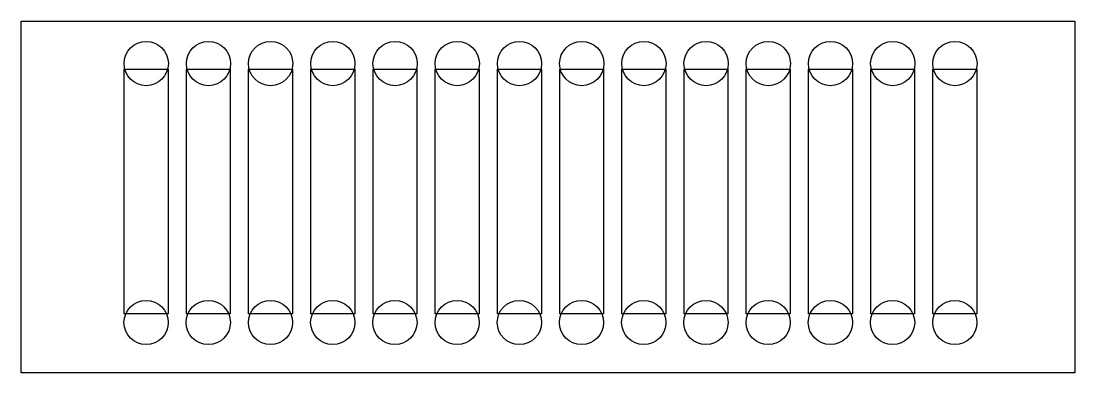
# Model space of a CAD drawing. Header units: inches. Extents: x 144 to 76378, y 35656 to 61108.
import ezdxf

# ---------------------------------------------------------------- set-up
doc = ezdxf.new("R2010")
doc.units = ezdxf.units.IN
doc.header["$MEASUREMENT"] = 0

# ---------------------------------------------------------------- blocks, each defined once
blk = doc.blocks.new('*U30')
blk.add_lwpolyline([(-1610, 8840), (1562, 8840), (1562, -8869), (-1610, -8869)], close=True)
for centre in [(-18, 9239), (-29, -9491)]:
    blk.add_circle(centre, 1600)
blk = doc.blocks.new('*U31')
at = {"color": 0, "linetype": 'ByBlock', "lineweight": -2, "transparency": 16777216}
for p in [(0, 0), (4500, 0), (9000, 0), (13500, 0), (18000, 0), (22500, 0), (27000, 0), (31500, 0), (36000, 0), (40500, 0), (45000, 0), (49500, 0), (54000, 0), (58500, 0)]:
    blk.add_blockref('*U30', p, dxfattribs=at)

msp = doc.modelspace()

# ---------------------------------------------------------------- linework, layer by layer
msp.add_lwpolyline([(76378, 61108), (76378, 35656), (144, 35656), (144, 61108)], close=True)

# ---------------------------------------------------------------- block references
msp.add_blockref('*U31', (9217, 48795))

doc.saveas('drawing.dxf')
